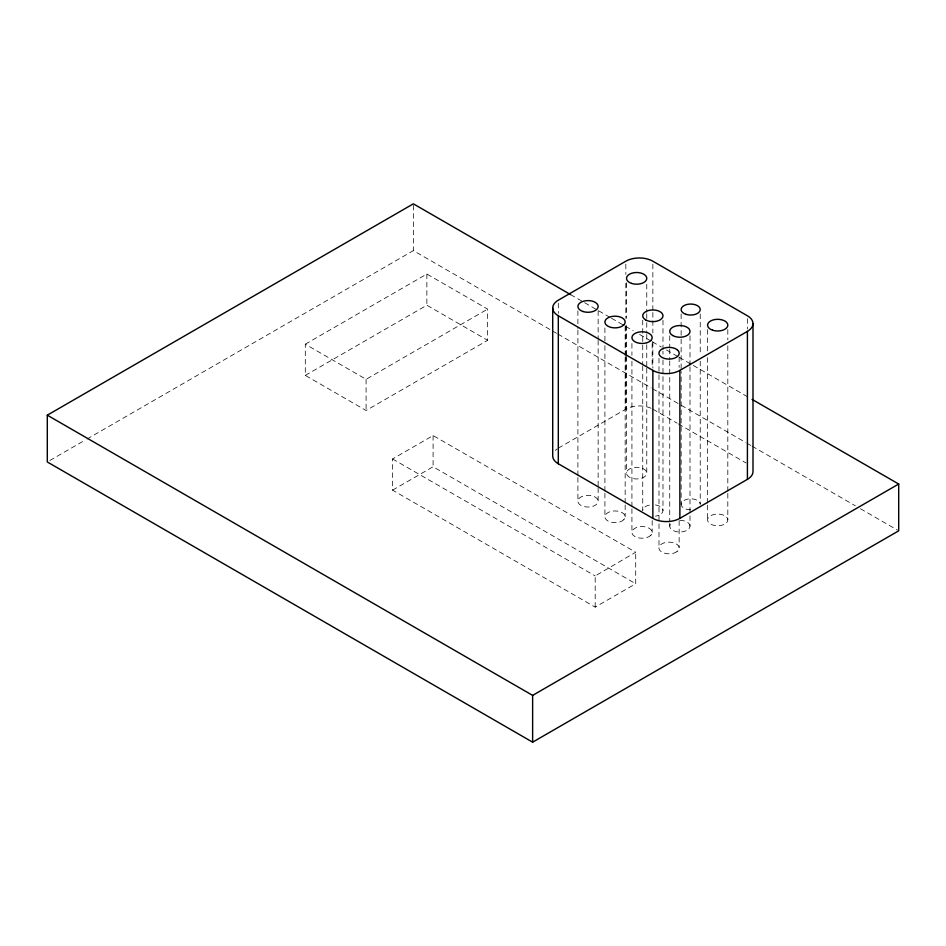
<?xml version="1.0" encoding="UTF-8"?>
<svg xmlns="http://www.w3.org/2000/svg" width="946" height="946" viewBox="0 0 946 946"><rect width="100%" height="100%" fill="white"/><g stroke="black" fill="none" stroke-linecap="round" stroke-linejoin="round"><path stroke-width="0.71" stroke-dasharray="4.73 3.55" d="M690.001 366.8L690.001 526.153A10.122 5.842 0 0 1 679.878 531.995A10.122 5.842 0 0 1 669.744 526.153L670.087 524.64A10.122 5.842 0 0 1 671.104 523.221M595.188 607.131L595.188 575.937L635.712 552.251L433.091 435.562L392.566 458.952L392.566 490.146L595.188 607.131L635.712 583.741L635.712 552.251M49.854 460.489L85.696 439.795M86.973 439.062L413.367 250.619L556.579 333.299M305.298 344.202L426.871 274.021L487.651 309.106L487.651 340.3L366.09 410.493L305.298 375.396L305.298 344.202L366.09 379.299L487.651 309.106M305.298 375.396L426.871 305.215L487.651 340.3M392.566 490.146L433.091 466.756L635.712 583.741M558.306 448.156L625.838 409.169A19.097 11.033 0 0 1 651.628 408.518M570.58 294.596L583.363 301.975M584.64 302.708L597.423 310.099M598.7 310.832L610.205 317.478M611.483 318.211L624.265 325.59M625.543 326.323L633.217 330.757M639.602 334.446L651.108 341.092M652.385 341.825L661.337 346.993M666.445 349.949L677.951 356.583M679.228 357.328L692.011 364.707M693.288 365.44L748.251 397.178M557.856 334.044L651.203 387.931M652.48 388.676L745.744 442.515M747.009 443.248L750.84 445.46M752.105 446.193L855.361 505.803M860.458 508.747L897.423 530.091M652.858 409.169L677.135 423.181M678.412 423.926L746.134 463.02M392.566 458.952L595.188 575.937M747.411 318.719L747.411 328.971M727.817 329.575L727.817 339.898M727.817 345.798L727.817 491.873M727.817 493.351L727.817 519.91A10.122 5.842 0 0 1 712.634 524.971A10.122 5.842 0 0 1 712.634 514.849A10.122 5.842 0 0 1 727.817 519.91M707.573 329.575L707.573 351.711M707.573 357.612L707.573 503.674M707.573 505.152L707.573 519.91M700.229 313.977L700.229 355.294M700.229 361.195L700.229 504.313A9.555 5.51 0 0 0 690.675 498.802A9.555 5.51 0 0 0 681.132 504.313L681.132 371.518M690.001 335.818L690.001 365.322M681.132 313.977L681.132 337.58M681.132 339.058L681.132 370.04M679.133 357.02L679.133 367.344M679.133 520.797L679.133 547.356M669.744 335.818L669.744 347.62M669.744 349.098L669.744 359.421M669.744 360.899L669.744 521.719M669.744 523.197L669.744 526.153M662.98 320.221L662.98 349.724M662.98 351.203L662.98 354.147M662.98 360.048L662.98 510.556A10.122 5.842 0 0 1 655.483 516.197M658.995 358.286L658.995 548.621M652.858 264.123L652.858 311.009M652.858 312.476L652.858 332.98M652.858 341.778L652.858 368.148M652.172 343.528L652.172 367.131M652.172 520.584L652.172 532.385M646.768 284.261L646.768 312.286M646.768 313.765L646.768 321.143M646.768 322.621L646.768 332.945M646.768 334.423L646.768 343.28M646.768 344.746L646.768 366.882M646.768 368.361L646.768 473.118A10.122 5.842 0 0 1 631.585 478.179A10.122 5.842 0 0 1 631.585 468.057A10.122 5.842 0 0 1 646.768 473.118M642.736 320.221L642.736 364.482M642.736 365.96L642.736 510.556A10.122 5.842 0 0 1 650.233 504.904M631.928 343.528L631.928 355.329M631.928 361.23L631.928 507.304M631.928 508.782L631.928 532.385M626.524 282.783L626.524 318.199M626.524 325.566L626.524 355.081M626.524 356.559L626.524 473.118M625.838 264.123L625.838 274.387M625.838 283.173L625.838 318.341M625.838 325.661L625.838 354.963M625.838 356.429L625.838 409.169M625.164 326.453L625.164 355.968M625.164 357.434L625.164 503.509M625.164 504.987L625.164 516.788M604.908 327.931L604.908 344.155M604.908 345.633L604.908 491.707M604.908 493.185L604.908 516.788M598.144 310.856L598.144 338.893M598.144 340.371L598.144 486.433M598.144 487.911L598.144 501.191A10.122 5.842 0 0 1 582.961 506.252A10.122 5.842 0 0 1 582.961 496.13A10.122 5.842 0 0 1 598.144 501.191M577.9 310.856L577.9 328.558M577.9 330.036L577.9 476.11M577.9 477.588L577.9 501.191M558.306 303.122L558.306 313.374M433.091 435.562L433.091 466.756M426.871 274.021L426.871 305.215M413.367 205.294L413.367 250.619M366.09 379.299L366.09 410.493M555.267 450.45A19.097 11.033 0 0 1 557.182 448.865M655.483 504.904A10.122 5.842 0 0 1 662.98 510.556M690.675 509.823A9.555 5.51 0 0 1 681.132 504.313M679.878 520.3A10.122 5.842 0 0 1 690.001 526.153M623.804 519.709L622.196 520.927A10.122 5.842 0 0 1 605.523 518.786A10.122 5.842 0 0 1 615.917 510.97A10.122 5.842 0 0 1 623.804 519.709M650.824 535.306L649.204 536.524A10.122 5.842 0 0 1 634.896 536.524A10.122 5.842 0 0 1 634.896 528.258L636.989 527.324A10.122 5.842 0 0 1 649.204 528.258A10.122 5.842 0 0 1 650.824 535.306M676.958 551.648L675.042 552.701A10.122 5.842 0 0 1 661.455 551.837A10.122 5.842 0 0 1 661.762 543.938A10.122 5.842 0 0 1 675.409 543.43L677.241 544.529A10.122 5.842 0 0 1 676.958 551.648"/><path stroke-width="1.42" d="M752.082 399.389L898.7 484.033L898.7 530.824L532.633 742.172L47.3 461.967L47.3 415.176L413.367 203.828L570.58 294.596M558.306 315.787L652.858 370.383A19.097 11.033 0 0 0 679.878 370.383L747.411 331.384A19.097 11.033 0 0 0 747.411 315.787L652.858 261.202A19.097 11.033 0 0 0 625.838 261.202L558.306 300.189A19.097 11.033 0 0 0 558.306 315.787L558.306 463.753L652.858 518.349A19.097 11.033 0 0 0 679.878 518.349L747.411 479.35A19.097 11.033 0 0 0 753.004 471.557L753.004 323.591M47.3 415.176L532.633 695.381L898.7 484.033M747.411 331.384L747.411 479.35M679.878 370.383L679.878 518.349M652.858 370.383L652.858 518.349M552.712 307.994L552.712 455.96A19.097 11.033 0 0 0 558.306 463.753M532.633 695.381L532.633 742.172M623.804 324.951L622.196 326.157A10.122 5.842 0 0 1 605.523 324.029A10.122 5.842 0 0 1 615.917 316.2A10.122 5.842 0 0 1 623.804 324.951M650.824 340.548L649.204 341.754A10.122 5.842 0 0 1 634.896 341.754A10.122 5.842 0 0 1 634.896 333.489L636.989 332.566A10.122 5.842 0 0 1 649.204 333.489A10.122 5.842 0 0 1 650.824 340.548M677.241 349.772L675.409 348.672A10.122 5.842 0 0 0 659.232 351.829A10.122 5.842 0 0 0 671.033 358.96A10.122 5.842 0 0 0 677.241 349.772M582.961 311.494A10.122 5.842 0 0 0 598.144 306.433A10.122 5.842 0 0 0 582.961 301.372A10.122 5.842 0 0 0 582.961 311.494M672.712 335.523A10.122 5.842 0 0 0 689.658 332.897A10.122 5.842 0 0 0 677.253 325.743A10.122 5.842 0 0 0 672.712 335.523M645.692 319.925A10.122 5.842 0 0 0 662.638 317.3A10.122 5.842 0 0 0 650.233 310.146A10.122 5.842 0 0 0 645.692 319.925M712.634 330.213A10.122 5.842 0 0 0 727.817 325.152A10.122 5.842 0 0 0 712.634 320.091A10.122 5.842 0 0 0 712.634 330.213M685.909 314.32A9.555 5.51 0 0 0 700.229 309.555A9.555 5.51 0 0 0 685.909 304.778A9.555 5.51 0 0 0 685.909 314.32M631.585 283.422A10.122 5.842 0 0 0 646.768 278.361A10.122 5.842 0 0 0 631.585 273.288A10.122 5.842 0 0 0 631.585 283.422"/></g></svg>
